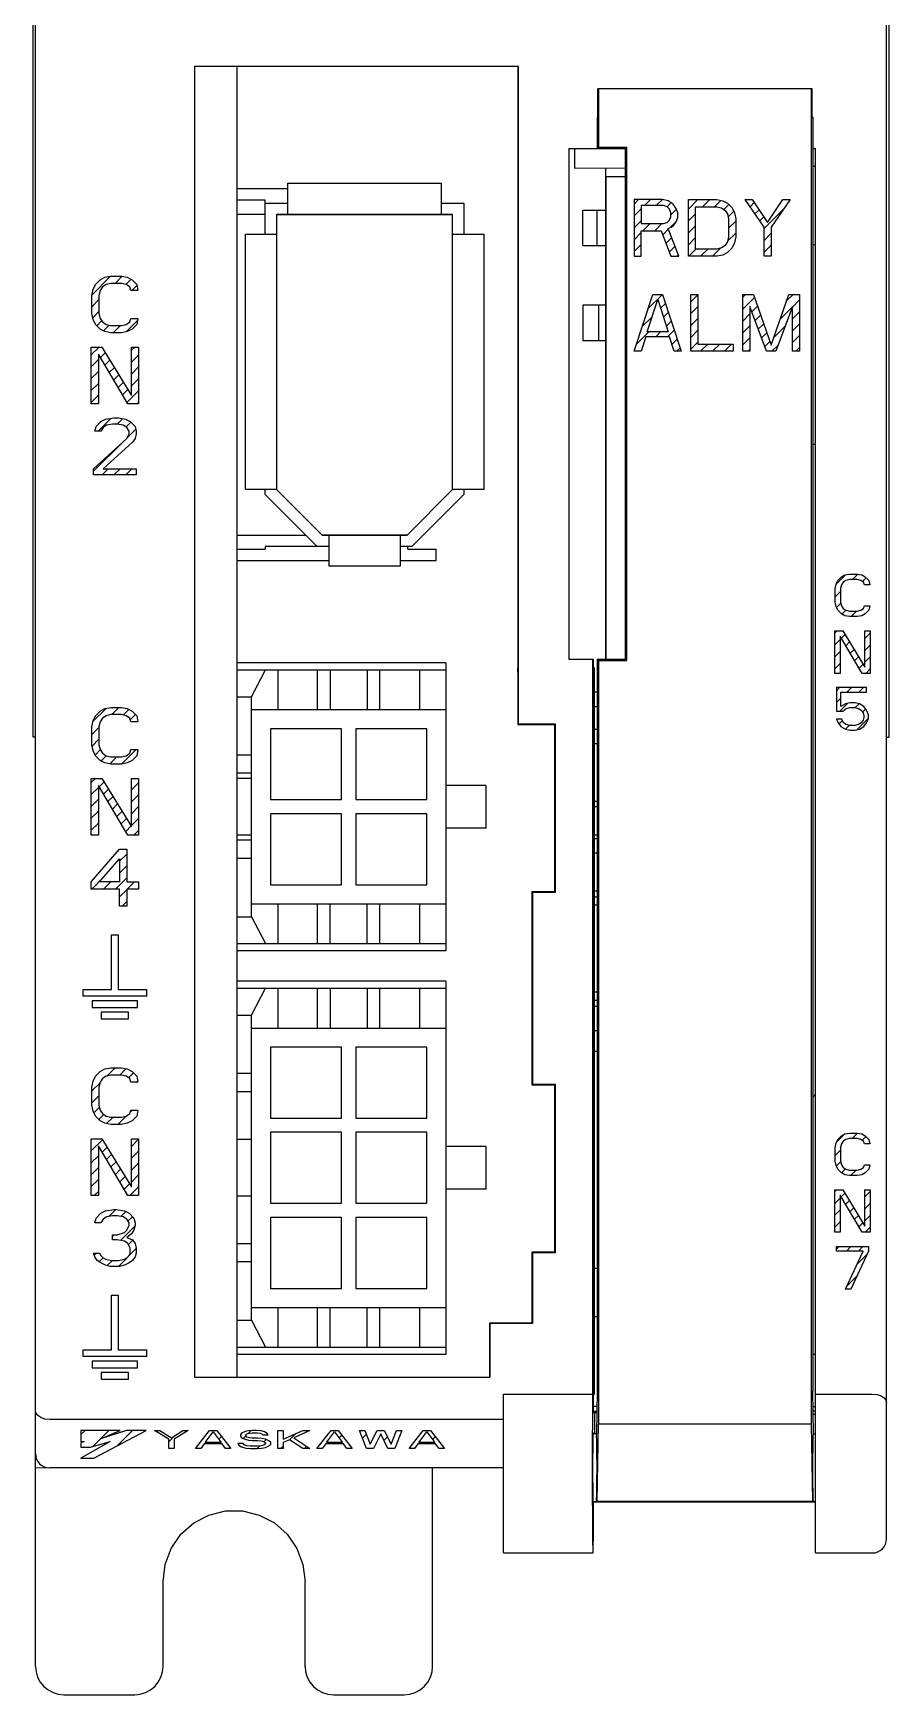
# Model space of a CAD drawing. Extents: x 347 to 377, y 209 to 325.
# Drawn here: x 347 to 377.2, y 208.6 to 267.1 of the extents above; entities that cross this region are included whole.
import ezdxf

# ---------------------------------------------------------------- set-up
doc = ezdxf.new("R2010")
doc.units = 0
doc.header["$LTSCALE"] = 32.5811
doc.header["$MEASUREMENT"] = 0
doc.layers.get('0').update_dxf_attribs({"linetype": 'CONTINUOUS'})
for name, color, linetype in [('ALL_AXIS', 7, 'CONTINUOUS'), ('ALL_CURVE', 7, 'CONTINUOUS'), ('ALL_FEATURES', 7, 'CONTINUOUS')]:
    doc.layers.add(name, color=color, linetype=linetype)

msp = doc.modelspace()

# ---------------------------------------------------------------- linework, layer by layer
at = {"color": 0, "linetype": 'Continuous'}
for p, q in [((366.923, 265.172), (366.923, 263.12)), ((374.427, 265.172), (366.923, 265.172)), ((366.874, 264.172), (366.874, 263.072)), ((366.923, 263.12), (366.874, 263.072)), ((366.874, 263.072), (367.874, 263.072)), ((366.923, 263.12), (367.923, 263.12)), ((367.923, 263.12), (367.874, 263.072)), ((367.874, 245.066), (367.874, 263.072)), ((367.923, 245.017), (367.923, 263.12)), ((366.874, 245.066), (366.874, 219.258)), ((366.923, 245.017), (366.874, 245.066)), ((366.874, 245.066), (367.874, 245.066)), ((366.923, 245.017), (366.923, 218.098)), ((366.923, 245.017), (367.923, 245.017)), ((367.923, 245.017), (367.874, 245.066)), ((366.874, 243.9), (366.774, 243.9)), ((366.874, 243.391), (366.774, 243.391)), ((366.874, 242.589), (366.774, 242.589)), ((366.874, 242.081), (366.774, 242.081)), ((366.874, 240.048), (366.774, 240.048)), ((366.874, 239.864), (366.774, 239.864)), ((366.874, 238.864), (366.774, 238.864)), ((366.874, 238.738), (366.774, 238.738)), ((366.874, 238.23), (366.774, 238.23)), ((366.874, 231.965), (366.774, 231.965)), ((366.874, 231.233), (366.774, 231.233)), ((366.874, 223.588), (366.774, 223.588)), ((366.874, 219.258), (366.848, 217.758)), ((374.427, 218.098), (366.923, 218.098))]:
    msp.add_line(p, q, dxfattribs=at)
at = {"layer": 'ALL_AXIS', "color": 0, "linetype": 'Continuous'}
for p, q in [((355.36, 242.615), (355.36, 240.114)), ((357.861, 242.615), (355.36, 242.615)), ((357.861, 240.114), (357.861, 242.615)), ((358.361, 242.615), (358.361, 240.114)), ((360.862, 242.615), (358.361, 242.615)), ((360.862, 240.114), (360.862, 242.615)), ((355.36, 240.114), (357.861, 240.114)), ((358.361, 240.114), (360.862, 240.114)), ((355.36, 231.387), (355.36, 228.886)), ((357.861, 231.387), (355.36, 231.387)), ((357.861, 228.886), (357.861, 231.387)), ((358.361, 231.387), (358.361, 228.886)), ((360.862, 231.387), (358.361, 231.387)), ((360.862, 228.886), (360.862, 231.387)), ((355.36, 228.886), (357.861, 228.886)), ((358.361, 228.886), (360.862, 228.886)), ((355.36, 228.386), (355.36, 225.885)), ((357.861, 228.386), (355.36, 228.386)), ((357.861, 225.885), (357.861, 228.386)), ((358.361, 228.386), (358.361, 225.885)), ((360.862, 228.386), (358.361, 228.386)), ((360.862, 225.885), (360.862, 228.386)), ((355.36, 225.885), (357.861, 225.885)), ((358.361, 225.885), (360.862, 225.885)), ((366.848, 217.758), (366.726, 217.758)), ((374.576, 217.758), (374.502, 217.758))]:
    msp.add_line(p, q, dxfattribs=at)
at = {"layer": 'ALL_CURVE', "color": 0, "linetype": 'Continuous'}
for p, q in [((367.174, 262.071), (367.174, 245.066)), ((368.174, 261.271), (368.174, 259.27)), ((368.174, 261.111), (368.335, 261.271)), ((369.174, 261.271), (368.174, 261.271)), ((368.541, 261.058), (368.753, 261.271)), ((368.96, 261.058), (369.172, 261.271)), ((369.383, 261.228), (369.174, 261.271)), ((370.091, 259.27), (370.091, 261.271)), ((370.091, 260.933), (370.429, 261.271)), ((370.091, 261.271), (371.092, 261.271)), ((370.592, 261.016), (370.848, 261.271)), ((371.092, 261.271), (371.3, 261.228)), ((372.759, 260.292), (372.092, 261.271)), ((372.092, 261.271), (372.342, 261.271)), ((372.097, 261.264), (372.104, 261.271)), ((372.342, 261.271), (372.884, 260.462)), ((372.884, 260.462), (373.426, 261.271)), ((373.676, 261.271), (373.009, 260.292)), ((373.426, 261.271), (373.676, 261.271)), ((355.57, 260.746), (355.57, 251.043)), ((355.57, 260.746), (361.772, 260.746)), ((361.772, 251.043), (361.772, 260.746)), ((368.174, 260.692), (368.424, 260.942)), ((368.424, 261.058), (368.424, 260.42)), ((369.216, 261.058), (368.424, 261.058)), ((369.341, 261.016), (369.216, 261.058)), ((369.337, 261.017), (369.477, 261.157)), ((369.425, 260.93), (369.341, 261.016)), ((369.55, 261.101), (369.383, 261.228)), ((369.466, 260.803), (369.425, 260.93)), ((369.425, 260.547), (369.466, 260.675)), ((369.466, 260.727), (369.672, 260.933)), ((369.466, 260.675), (369.466, 260.803)), ((369.675, 260.93), (369.55, 261.101)), ((369.716, 260.803), (369.675, 260.93)), ((369.716, 260.632), (369.716, 260.803)), ((370.091, 260.515), (370.341, 260.765)), ((370.341, 259.526), (370.341, 261.016)), ((370.341, 261.016), (371.092, 261.016)), ((371.011, 261.016), (371.237, 261.241)), ((371.092, 261.016), (371.258, 260.973)), ((371.258, 260.973), (371.383, 260.888)), ((371.3, 261.228), (371.467, 261.143)), ((371.335, 260.921), (371.512, 261.097)), ((371.383, 260.888), (371.467, 260.76)), ((371.467, 261.143), (371.634, 260.973)), ((371.467, 260.76), (371.509, 260.59)), ((371.492, 260.658), (371.69, 260.857)), ((371.634, 260.973), (371.717, 260.803)), ((371.717, 260.803), (371.759, 260.59)), ((372.267, 261.014), (372.415, 261.162)), ((372.437, 260.765), (372.583, 260.912)), ((372.759, 260.25), (373.453, 260.944)), ((368.174, 260.273), (368.424, 260.523)), ((368.174, 259.854), (368.424, 260.104)), ((368.424, 260.42), (369.216, 260.42)), ((368.424, 259.27), (368.424, 260.164)), ((368.424, 260.164), (369.133, 260.164)), ((368.485, 260.164), (368.74, 260.42)), ((368.903, 260.164), (369.159, 260.42)), ((369.133, 260.164), (369.466, 259.27)), ((369.184, 260.026), (369.39, 260.232)), ((369.216, 260.42), (369.341, 260.462)), ((369.341, 260.462), (369.425, 260.547)), ((369.383, 260.249), (369.55, 260.335)), ((369.758, 259.27), (369.383, 260.249)), ((369.433, 260.275), (369.68, 260.522)), ((369.55, 260.335), (369.675, 260.505)), ((369.675, 260.505), (369.716, 260.632)), ((370.091, 260.096), (370.341, 260.346)), ((371.471, 259.8), (371.759, 260.087)), ((371.509, 260.59), (371.509, 259.951)), ((371.509, 260.256), (371.759, 260.506)), ((371.759, 260.59), (371.759, 259.951)), ((372.606, 260.516), (372.751, 260.661)), ((372.759, 259.27), (372.759, 260.292)), ((372.759, 259.831), (373.009, 260.081)), ((373.009, 260.292), (373.009, 259.27)), ((368.174, 259.435), (368.424, 259.685)), ((369.298, 259.721), (369.506, 259.929)), ((369.412, 259.416), (369.622, 259.626)), ((370.091, 259.677), (370.341, 259.927)), ((370.104, 259.27), (370.359, 259.526)), ((371.092, 259.526), (370.341, 259.526)), ((370.523, 259.27), (370.778, 259.526)), ((370.942, 259.27), (371.233, 259.562)), ((371.258, 259.568), (371.092, 259.526)), ((371.383, 259.653), (371.258, 259.568)), ((371.467, 259.781), (371.383, 259.653)), ((371.509, 259.951), (371.467, 259.781)), ((371.634, 259.568), (371.467, 259.398)), ((371.717, 259.739), (371.634, 259.568)), ((371.759, 259.951), (371.717, 259.739)), ((372.759, 259.412), (373.009, 259.662)), ((368.174, 259.27), (368.424, 259.27)), ((369.466, 259.27), (369.758, 259.27)), ((369.685, 259.27), (369.738, 259.323)), ((371.092, 259.27), (370.091, 259.27)), ((371.3, 259.313), (371.092, 259.27)), ((371.467, 259.398), (371.3, 259.313)), ((373.009, 259.27), (372.759, 259.27)), ((349.061, 257.914), (349.715, 258.569)), ((349.181, 258.272), (349.347, 258.442)), ((349.347, 258.442), (349.514, 258.528)), ((349.514, 258.528), (349.723, 258.57)), ((349.723, 258.57), (350.098, 258.57)), ((349.88, 258.315), (350.129, 258.564)), ((350.098, 258.57), (350.306, 258.528)), ((350.258, 258.274), (350.442, 258.458)), ((350.306, 258.528), (350.473, 258.442)), ((350.473, 258.442), (350.64, 258.272)), ((349.056, 257.889), (349.097, 258.102)), ((349.056, 257.251), (349.056, 257.889)), ((349.056, 257.491), (349.306, 257.741)), ((349.097, 258.102), (349.181, 258.272)), ((349.347, 258.059), (349.306, 257.889)), ((349.306, 257.889), (349.306, 257.251)), ((349.431, 258.187), (349.347, 258.059)), ((349.556, 258.272), (349.431, 258.187)), ((349.723, 258.315), (349.556, 258.272)), ((350.098, 258.315), (349.723, 258.315)), ((350.264, 258.272), (350.098, 258.315)), ((350.389, 258.187), (350.264, 258.272)), ((350.431, 258.059), (350.389, 258.187)), ((350.681, 258.059), (350.431, 258.059)), ((350.462, 258.059), (350.645, 258.242)), ((350.64, 258.272), (350.681, 258.059)), ((368.174, 255.919), (368.841, 257.92)), ((368.633, 256.6), (369.008, 257.75)), ((368.675, 257.423), (369.172, 257.92)), ((368.841, 257.92), (369.174, 257.92)), ((369.008, 257.75), (369.383, 256.6)), ((369.174, 257.92), (369.841, 255.919)), ((370.175, 255.919), (370.175, 257.92)), ((370.175, 257.92), (370.425, 257.92)), ((370.175, 257.666), (370.425, 257.916)), ((370.425, 257.92), (370.425, 256.175)), ((372.009, 255.919), (372.009, 257.92)), ((372.009, 257.824), (372.104, 257.92)), ((372.009, 257.92), (372.384, 257.92)), ((372.009, 257.405), (372.42, 257.817)), ((372.384, 257.92), (373.009, 256.132)), ((373.009, 256.132), (373.634, 257.92)), ((373.556, 257.696), (373.78, 257.92)), ((373.634, 257.92), (374.009, 257.92)), ((374.009, 257.92), (374.009, 255.919)), ((349.097, 257.038), (349.056, 257.251)), ((349.085, 257.101), (349.306, 257.322)), ((349.306, 257.251), (349.347, 257.08)), ((369.109, 257.438), (369.279, 257.607)), ((369.212, 257.122), (369.383, 257.293)), ((370.175, 257.247), (370.425, 257.497)), ((372.009, 256.986), (372.259, 257.236)), ((372.259, 257.494), (372.259, 255.919)), ((372.842, 255.919), (372.259, 257.494)), ((372.328, 257.306), (372.528, 257.506)), ((372.442, 257.001), (372.637, 257.196)), ((373.759, 257.494), (373.176, 255.919)), ((373.33, 257.052), (373.751, 257.472)), ((373.759, 257.48), (374.009, 257.73)), ((373.759, 255.919), (373.759, 257.494)), ((373.759, 257.061), (374.009, 257.311)), ((349.181, 256.868), (349.097, 257.038)), ((349.347, 256.697), (349.181, 256.868)), ((349.225, 256.822), (349.401, 256.998)), ((349.347, 257.08), (349.431, 256.953)), ((349.514, 256.612), (349.347, 256.697)), ((349.431, 256.953), (349.556, 256.868)), ((349.461, 256.639), (349.662, 256.84)), ((349.723, 256.57), (349.514, 256.612)), ((349.556, 256.868), (349.723, 256.825)), ((349.723, 256.825), (350.098, 256.825)), ((350.098, 256.57), (349.723, 256.57)), ((349.81, 256.57), (350.066, 256.825)), ((350.098, 256.825), (350.264, 256.868)), ((350.306, 256.612), (350.098, 256.57)), ((350.263, 256.603), (350.667, 257.007)), ((350.264, 256.868), (350.389, 256.953)), ((350.473, 256.697), (350.306, 256.612)), ((350.389, 256.953), (350.431, 257.08)), ((350.431, 257.08), (350.681, 257.08)), ((350.64, 256.868), (350.473, 256.697)), ((350.681, 257.08), (350.64, 256.868)), ((368.256, 256.166), (368.691, 256.6)), ((368.466, 256.795), (368.808, 257.136)), ((369.383, 256.6), (368.633, 256.6)), ((368.939, 256.43), (369.109, 256.6)), ((369.316, 256.807), (369.488, 256.979)), ((369.358, 256.43), (369.593, 256.665)), ((370.175, 256.828), (370.425, 257.078)), ((370.175, 256.409), (370.425, 256.659)), ((372.009, 256.567), (372.259, 256.818)), ((372.555, 256.695), (372.746, 256.885)), ((372.668, 256.389), (372.854, 256.575)), ((373.105, 256.407), (373.504, 256.807)), ((373.759, 256.643), (374.009, 256.893)), ((349.035, 254.069), (349.035, 256.069)), ((349.035, 255.794), (349.31, 256.069)), ((349.035, 256.069), (349.41, 256.069)), ((349.41, 256.069), (350.452, 254.367)), ((350.452, 254.367), (350.452, 256.069)), ((350.452, 255.955), (350.567, 256.069)), ((350.452, 256.069), (350.702, 256.069)), ((350.702, 256.069), (350.702, 254.069)), ((368.591, 256.43), (368.424, 255.919)), ((369.425, 256.43), (368.591, 256.43)), ((369.591, 255.919), (369.425, 256.43)), ((369.511, 256.164), (369.698, 256.351)), ((369.685, 255.919), (369.802, 256.037)), ((370.175, 255.99), (370.425, 256.24)), ((370.425, 256.175), (371.675, 256.175)), ((370.523, 255.919), (370.778, 256.175)), ((370.942, 255.919), (371.197, 256.175)), ((371.361, 255.919), (371.616, 256.175)), ((371.675, 256.175), (371.675, 255.919)), ((372.009, 256.149), (372.259, 256.399)), ((372.198, 255.919), (372.259, 255.98)), ((372.781, 256.084), (372.963, 256.265)), ((373.036, 255.919), (373.258, 256.141)), ((373.759, 256.224), (374.009, 256.474)), ((373.874, 255.919), (374.009, 256.055)), ((349.035, 255.375), (349.285, 255.625)), ((349.285, 255.814), (349.285, 254.069)), ((350.327, 254.069), (349.285, 255.814)), ((349.355, 255.696), (349.531, 255.872)), ((349.512, 255.434), (349.69, 255.612)), ((350.452, 255.536), (350.702, 255.786)), ((368.424, 255.919), (368.174, 255.919)), ((369.841, 255.919), (369.591, 255.919)), ((371.675, 255.919), (370.175, 255.919)), ((372.259, 255.919), (372.009, 255.919)), ((373.176, 255.919), (372.842, 255.919)), ((374.009, 255.919), (373.759, 255.919)), ((349.035, 254.957), (349.285, 255.207)), ((349.669, 255.171), (349.849, 255.352)), ((349.825, 254.909), (350.008, 255.092)), ((349.982, 254.647), (350.167, 254.832)), ((350.452, 255.117), (350.702, 255.367)), ((350.452, 254.698), (350.702, 254.948)), ((349.035, 254.538), (349.285, 254.788)), ((349.035, 254.119), (349.285, 254.369)), ((350.138, 254.385), (350.326, 254.572)), ((350.295, 254.122), (350.702, 254.529)), ((349.285, 254.069), (349.035, 254.069)), ((350.702, 254.069), (350.327, 254.069)), ((350.66, 254.069), (350.702, 254.11)), ((349.16, 253.1), (349.202, 253.271)), ((349.368, 253.1), (349.16, 253.1)), ((349.202, 253.271), (349.368, 253.441)), ((349.273, 253.1), (349.727, 253.554)), ((349.368, 253.441), (349.535, 253.526)), ((349.452, 253.228), (349.368, 253.1)), ((349.577, 253.313), (349.452, 253.228)), ((349.535, 253.526), (349.827, 253.569)), ((349.785, 253.356), (349.577, 253.313)), ((349.952, 253.356), (349.785, 253.356)), ((349.827, 253.569), (349.993, 253.569)), ((349.947, 253.356), (350.136, 253.544)), ((350.16, 253.313), (349.952, 253.356)), ((349.993, 253.569), (350.244, 253.526)), ((350.285, 253.228), (350.16, 253.313)), ((350.244, 253.526), (350.41, 253.441)), ((350.257, 253.247), (350.431, 253.42)), ((350.369, 253.1), (350.285, 253.228)), ((350.296, 252.866), (350.601, 253.172)), ((350.369, 253.015), (350.369, 253.1)), ((350.41, 253.441), (350.577, 253.271)), ((350.577, 253.271), (350.619, 253.1)), ((350.619, 253.1), (350.619, 253.015)), ((349.118, 251.781), (350.285, 252.845)), ((349.118, 251.689), (350.162, 252.732)), ((350.494, 252.717), (349.452, 251.781)), ((350.285, 252.845), (350.369, 253.015)), ((350.577, 252.845), (350.494, 252.717)), ((350.619, 253.015), (350.577, 252.845)), ((349.118, 251.568), (349.118, 251.781)), ((350.619, 251.568), (349.118, 251.568)), ((349.416, 251.568), (349.629, 251.781)), ((349.452, 251.781), (350.619, 251.781)), ((349.835, 251.568), (350.048, 251.781)), ((350.254, 251.568), (350.467, 251.781)), ((350.619, 251.781), (350.619, 251.568)), ((357.171, 249.442), (355.57, 251.043)), ((361.772, 251.043), (360.172, 249.442)), ((360.172, 249.442), (357.171, 249.442)), ((375.297, 247.708), (375.627, 248.038)), ((375.298, 247.716), (375.361, 247.843)), ((375.361, 247.843), (375.486, 247.971)), ((375.486, 247.971), (375.611, 248.035)), ((375.548, 247.78), (375.486, 247.684)), ((375.642, 247.843), (375.548, 247.78)), ((375.611, 248.035), (375.767, 248.067)), ((375.767, 247.875), (375.642, 247.843)), ((375.767, 248.067), (376.048, 248.067)), ((376.048, 247.875), (375.767, 247.875)), ((375.883, 247.875), (376.07, 248.062)), ((376.048, 248.067), (376.205, 248.035)), ((376.173, 247.843), (376.048, 247.875)), ((376.267, 247.78), (376.173, 247.843)), ((376.205, 248.035), (376.33, 247.971)), ((376.231, 247.804), (376.363, 247.937)), ((376.299, 247.684), (376.267, 247.78)), ((376.33, 247.971), (376.455, 247.843)), ((376.455, 247.843), (376.486, 247.684)), ((375.267, 247.556), (375.298, 247.716)), ((375.267, 247.077), (375.267, 247.556)), ((375.267, 247.259), (375.455, 247.447)), ((375.486, 247.684), (375.455, 247.556)), ((375.455, 247.556), (375.455, 247.077)), ((376.486, 247.684), (376.299, 247.684)), ((375.298, 246.918), (375.267, 247.077)), ((375.361, 246.79), (375.298, 246.918)), ((375.313, 246.887), (375.464, 247.038)), ((375.486, 246.662), (375.361, 246.79)), ((375.455, 247.077), (375.486, 246.95)), ((375.486, 246.95), (375.548, 246.854)), ((375.611, 246.598), (375.486, 246.662)), ((375.5, 246.655), (375.638, 246.793)), ((375.548, 246.854), (375.642, 246.79)), ((375.642, 246.79), (375.767, 246.758)), ((375.767, 246.758), (376.048, 246.758)), ((375.831, 246.566), (376.022, 246.758)), ((376.048, 246.758), (376.173, 246.79)), ((376.173, 246.79), (376.267, 246.854)), ((376.33, 246.662), (376.205, 246.598)), ((376.267, 246.854), (376.299, 246.95)), ((376.299, 246.95), (376.486, 246.95)), ((376.455, 246.79), (376.33, 246.662)), ((376.486, 246.95), (376.455, 246.79)), ((375.251, 244.566), (375.251, 246.066)), ((375.251, 245.987), (375.33, 246.066)), ((375.251, 246.066), (375.533, 246.066)), ((375.533, 246.066), (376.314, 244.789)), ((375.767, 246.566), (375.611, 246.598)), ((376.048, 246.566), (375.767, 246.566)), ((376.205, 246.598), (376.048, 246.566)), ((376.314, 244.789), (376.314, 246.066)), ((376.314, 246.066), (376.502, 246.066)), ((376.502, 246.066), (376.502, 244.566)), ((375.251, 245.568), (375.439, 245.756)), ((375.439, 245.875), (375.439, 244.566)), ((376.22, 244.566), (375.439, 245.875)), ((375.483, 245.8), (375.615, 245.932)), ((375.64, 245.538), (375.774, 245.672)), ((376.314, 245.793), (376.502, 245.981)), ((376.314, 245.374), (376.502, 245.562)), ((375.251, 245.149), (375.439, 245.337)), ((375.251, 244.731), (375.439, 244.918)), ((375.797, 245.276), (375.933, 245.412)), ((375.953, 245.013), (376.092, 245.152)), ((376.11, 244.751), (376.251, 244.892)), ((376.314, 244.956), (376.502, 245.143)), ((375.439, 244.566), (375.251, 244.566)), ((376.502, 244.566), (376.22, 244.566)), ((376.343, 244.566), (376.502, 244.724)), ((375.314, 244.066), (375.314, 243.236)), ((375.314, 243.955), (375.424, 244.066)), ((376.377, 244.066), (375.314, 244.066)), ((375.314, 243.536), (375.47, 243.693)), ((375.47, 243.395), (375.47, 243.906)), ((375.47, 243.906), (376.377, 243.906)), ((375.683, 243.906), (375.843, 244.066)), ((376.102, 243.906), (376.262, 244.066)), ((376.377, 243.906), (376.377, 244.066)), ((349.091, 242.865), (349.558, 243.332)), ((349.181, 243.067), (349.347, 243.238)), ((349.347, 243.238), (349.514, 243.323)), ((349.514, 243.323), (349.723, 243.365)), ((349.723, 243.11), (349.556, 243.067)), ((349.723, 243.365), (350.098, 243.365)), ((350.098, 243.11), (349.723, 243.11)), ((349.755, 243.11), (350.01, 243.365)), ((350.098, 243.365), (350.306, 243.323)), ((350.264, 243.067), (350.098, 243.11)), ((350.158, 243.095), (350.359, 243.296)), ((350.306, 243.323), (350.473, 243.238)), ((350.408, 242.926), (350.595, 243.113)), ((350.473, 243.238), (350.64, 243.067)), ((375.314, 243.236), (375.533, 243.236)), ((375.432, 243.236), (375.703, 243.507)), ((375.626, 243.491), (375.47, 243.395)), ((375.533, 243.236), (375.658, 243.331)), ((375.783, 243.523), (375.626, 243.491)), ((375.658, 243.331), (375.783, 243.363)), ((375.97, 243.523), (375.783, 243.523)), ((375.783, 243.363), (375.97, 243.363)), ((376.127, 243.491), (375.97, 243.523)), ((375.97, 243.363), (376.095, 243.331)), ((375.977, 243.362), (376.11, 243.494)), ((376.095, 243.331), (376.189, 243.268)), ((376.283, 243.395), (376.127, 243.491)), ((376.189, 243.268), (376.252, 243.172)), ((376.234, 243.199), (376.345, 243.311)), ((376.252, 243.172), (376.283, 243.076)), ((376.377, 243.268), (376.283, 243.395)), ((376.439, 243.108), (376.377, 243.268)), ((376.439, 242.98), (376.439, 243.108)), ((349.056, 242.684), (349.097, 242.897)), ((349.056, 242.046), (349.056, 242.684)), ((349.056, 242.411), (349.306, 242.661)), ((349.097, 242.897), (349.181, 243.067)), ((349.347, 242.855), (349.306, 242.684)), ((349.306, 242.684), (349.306, 242.046)), ((349.431, 242.982), (349.347, 242.855)), ((349.556, 243.067), (349.431, 242.982)), ((350.389, 242.982), (350.264, 243.067)), ((350.431, 242.855), (350.389, 242.982)), ((350.681, 242.855), (350.431, 242.855)), ((350.64, 243.067), (350.681, 242.855)), ((375.314, 242.948), (375.376, 242.821)), ((375.501, 242.948), (375.314, 242.948)), ((375.376, 242.821), (375.47, 242.693)), ((375.402, 242.786), (375.522, 242.907)), ((375.47, 242.693), (375.626, 242.597)), ((375.564, 242.821), (375.501, 242.948)), ((375.658, 242.757), (375.564, 242.821)), ((375.626, 242.597), (375.783, 242.565)), ((375.63, 242.596), (375.764, 242.73)), ((375.783, 242.725), (375.658, 242.757)), ((375.97, 242.725), (375.783, 242.725)), ((375.783, 242.565), (375.97, 242.565)), ((376.095, 242.757), (375.97, 242.725)), ((375.97, 242.565), (376.127, 242.597)), ((376.03, 242.577), (376.439, 242.986)), ((376.189, 242.821), (376.095, 242.757)), ((376.127, 242.597), (376.283, 242.693)), ((376.252, 242.916), (376.189, 242.821)), ((376.283, 243.012), (376.252, 242.916)), ((376.283, 243.076), (376.283, 243.012)), ((376.283, 242.693), (376.377, 242.821)), ((376.377, 242.821), (376.439, 242.98)), ((349.097, 241.833), (349.056, 242.046)), ((349.065, 242.001), (349.306, 242.242)), ((349.306, 242.046), (349.347, 241.876)), ((349.181, 241.663), (349.097, 241.833)), ((349.169, 241.687), (349.352, 241.869)), ((349.347, 241.493), (349.181, 241.663)), ((349.347, 241.876), (349.431, 241.748)), ((349.514, 241.407), (349.347, 241.493)), ((349.378, 241.477), (349.562, 241.661)), ((349.431, 241.748), (349.556, 241.663)), ((349.723, 241.365), (349.514, 241.407)), ((349.556, 241.663), (349.723, 241.62)), ((349.691, 241.371), (349.94, 241.62)), ((349.723, 241.62), (350.098, 241.62)), ((350.098, 241.365), (349.723, 241.365)), ((350.098, 241.62), (350.264, 241.663)), ((350.306, 241.407), (350.098, 241.365)), ((350.106, 241.366), (350.615, 241.876)), ((350.264, 241.663), (350.389, 241.748)), ((350.473, 241.493), (350.306, 241.407)), ((350.389, 241.748), (350.431, 241.876)), ((350.431, 241.876), (350.681, 241.876)), ((350.64, 241.663), (350.473, 241.493)), ((350.681, 241.876), (350.64, 241.663)), ((349.035, 238.864), (349.035, 240.865)), ((349.035, 240.715), (349.185, 240.865)), ((349.035, 240.865), (349.41, 240.865)), ((349.41, 240.865), (350.452, 239.162)), ((350.452, 239.162), (350.452, 240.865)), ((350.452, 240.865), (350.702, 240.865)), ((350.702, 240.865), (350.702, 238.864)), ((349.035, 240.296), (349.285, 240.546)), ((349.285, 240.609), (349.285, 238.864)), ((350.327, 238.864), (349.285, 240.609)), ((349.309, 240.57), (349.484, 240.744)), ((349.465, 240.307), (349.643, 240.485)), ((349.622, 240.045), (349.802, 240.225)), ((350.452, 240.456), (350.702, 240.706)), ((350.452, 240.037), (350.702, 240.287)), ((349.035, 239.877), (349.285, 240.127)), ((349.035, 239.458), (349.285, 239.708)), ((349.778, 239.783), (349.961, 239.965)), ((349.935, 239.52), (350.12, 239.705)), ((350.452, 239.618), (350.702, 239.869)), ((349.035, 239.039), (349.285, 239.289)), ((350.092, 239.258), (350.279, 239.445)), ((350.248, 238.996), (350.438, 239.185)), ((350.452, 239.2), (350.702, 239.45)), ((350.535, 238.864), (350.702, 239.031)), ((349.285, 238.864), (349.035, 238.864)), ((349.279, 238.864), (349.285, 238.87)), ((350.702, 238.864), (350.327, 238.864)), ((349.035, 237.215), (350.035, 238.364)), ((349.327, 237.215), (350.035, 238.023)), ((350.035, 238.364), (350.285, 238.364)), ((350.035, 237.945), (350.285, 238.195)), ((350.035, 238.023), (350.035, 237.215)), ((350.285, 238.364), (350.285, 237.215)), ((349.049, 236.959), (349.481, 237.391)), ((349.887, 236.959), (350.285, 237.357)), ((350.035, 237.526), (350.285, 237.776)), ((349.035, 236.959), (349.035, 237.215)), ((350.035, 236.959), (349.035, 236.959)), ((350.035, 237.215), (349.327, 237.215)), ((349.468, 236.959), (349.724, 237.215)), ((350.035, 236.363), (350.035, 236.959)), ((350.035, 236.688), (350.285, 236.938)), ((350.285, 237.215), (350.702, 237.215)), ((350.285, 236.959), (350.285, 236.363)), ((350.702, 236.959), (350.285, 236.959)), ((350.306, 236.959), (350.561, 237.215)), ((350.702, 237.215), (350.702, 236.959)), ((350.285, 236.363), (350.035, 236.363)), ((350.129, 236.363), (350.285, 236.52)), ((349.748, 233.422), (349.748, 235.343)), ((349.748, 235.343), (349.988, 235.343)), ((349.988, 235.343), (349.988, 233.422)), ((348.748, 233.182), (348.748, 233.422)), ((348.748, 233.422), (349.748, 233.422)), ((350.989, 233.182), (348.748, 233.182)), ((349.988, 233.422), (350.989, 233.422)), ((350.989, 233.182), (350.989, 233.422)), ((349.068, 233.022), (349.068, 232.782)), ((350.669, 233.022), (349.068, 233.022)), ((349.068, 232.782), (350.669, 232.782)), ((349.388, 232.622), (349.388, 232.382)), ((350.349, 232.622), (349.388, 232.622)), ((350.349, 232.382), (350.349, 232.622)), ((350.669, 232.782), (350.669, 233.022)), ((349.388, 232.382), (350.349, 232.382)), ((349.097, 230.193), (349.181, 230.364)), ((349.181, 230.364), (349.347, 230.534)), ((349.347, 230.534), (349.514, 230.619)), ((349.431, 230.278), (349.347, 230.151)), ((349.556, 230.364), (349.431, 230.278)), ((349.514, 230.619), (349.723, 230.662)), ((349.723, 230.406), (349.556, 230.364)), ((349.581, 230.37), (349.873, 230.662)), ((349.723, 230.662), (350.098, 230.662)), ((350.098, 230.406), (349.723, 230.406)), ((350.036, 230.406), (350.259, 230.629)), ((350.098, 230.662), (350.306, 230.619)), ((350.264, 230.364), (350.098, 230.406)), ((350.389, 230.278), (350.264, 230.364)), ((350.306, 230.619), (350.473, 230.534)), ((350.352, 230.304), (350.527, 230.478)), ((350.431, 230.151), (350.389, 230.278)), ((350.473, 230.534), (350.64, 230.364)), ((350.618, 230.151), (350.671, 230.203)), ((350.64, 230.364), (350.681, 230.151)), ((349.056, 229.98), (349.097, 230.193)), ((349.056, 229.845), (349.343, 230.132)), ((349.056, 229.342), (349.056, 229.98)), ((349.056, 229.426), (349.306, 229.676)), ((349.347, 230.151), (349.306, 229.98)), ((349.306, 229.98), (349.306, 229.342)), ((350.681, 230.151), (350.431, 230.151)), ((349.097, 229.129), (349.056, 229.342)), ((349.181, 228.959), (349.097, 229.129)), ((349.124, 229.075), (349.322, 229.274)), ((349.306, 229.342), (349.347, 229.172)), ((349.347, 229.172), (349.431, 229.044)), ((349.431, 229.044), (349.556, 228.959)), ((350.264, 228.959), (350.389, 229.044)), ((350.389, 229.044), (350.431, 229.172)), ((350.409, 229.103), (350.477, 229.172)), ((350.431, 229.172), (350.681, 229.172)), ((350.681, 229.172), (350.64, 228.959)), ((349.347, 228.789), (349.181, 228.959)), ((349.302, 228.835), (349.479, 229.011)), ((349.514, 228.703), (349.347, 228.789)), ((349.723, 228.661), (349.514, 228.703)), ((349.556, 228.959), (349.723, 228.916)), ((349.577, 228.691), (349.803, 228.916)), ((349.723, 228.916), (350.098, 228.916)), ((350.098, 228.661), (349.723, 228.661)), ((349.966, 228.661), (350.264, 228.959)), ((350.098, 228.916), (350.264, 228.959)), ((350.306, 228.703), (350.098, 228.661)), ((350.473, 228.789), (350.306, 228.703)), ((350.64, 228.959), (350.473, 228.789)), ((349.035, 226.16), (349.035, 228.161)), ((349.035, 228.161), (349.41, 228.161)), ((349.035, 228.148), (349.047, 228.161)), ((349.035, 227.729), (349.431, 228.126)), ((350.327, 226.16), (349.285, 227.905)), ((349.285, 227.905), (349.285, 226.16)), ((349.41, 228.161), (350.452, 226.458)), ((349.414, 227.689), (349.59, 227.866)), ((350.452, 226.458), (350.452, 228.161)), ((350.452, 228.161), (350.702, 228.161)), ((350.452, 227.89), (350.702, 228.14)), ((350.702, 228.161), (350.702, 226.16)), ((375.267, 227.85), (375.298, 228.01)), ((375.298, 228.01), (375.361, 228.137)), ((375.31, 228.034), (375.599, 228.323)), ((375.361, 228.137), (375.486, 228.265)), ((375.486, 227.978), (375.455, 227.85)), ((375.486, 228.265), (375.611, 228.329)), ((375.548, 228.073), (375.486, 227.978)), ((375.642, 228.137), (375.548, 228.073)), ((375.611, 228.329), (375.767, 228.361)), ((375.767, 228.169), (375.642, 228.137)), ((375.767, 228.361), (376.048, 228.361)), ((376.048, 228.169), (375.767, 228.169)), ((375.864, 228.169), (376.054, 228.36)), ((376.048, 228.361), (376.205, 228.329)), ((376.173, 228.137), (376.048, 228.169)), ((376.267, 228.073), (376.173, 228.137)), ((376.205, 228.329), (376.33, 228.265)), ((376.22, 228.106), (376.354, 228.24)), ((376.299, 227.978), (376.267, 228.073)), ((376.486, 227.978), (376.299, 227.978)), ((376.33, 228.265), (376.455, 228.137)), ((376.455, 228.137), (376.486, 227.978)), ((349.035, 227.311), (349.285, 227.561)), ((349.57, 227.427), (349.749, 227.606)), ((349.727, 227.165), (349.908, 227.346)), ((350.452, 227.471), (350.702, 227.721)), ((350.452, 227.052), (350.702, 227.302)), ((375.267, 227.371), (375.267, 227.85)), ((375.267, 227.572), (375.455, 227.76)), ((375.298, 227.211), (375.267, 227.371)), ((375.307, 227.193), (375.46, 227.347)), ((375.455, 227.85), (375.455, 227.371)), ((375.455, 227.371), (375.486, 227.243)), ((349.035, 226.892), (349.285, 227.142)), ((349.035, 226.473), (349.285, 226.723)), ((349.884, 226.903), (350.067, 227.086)), ((350.04, 226.64), (350.226, 226.827)), ((350.452, 226.633), (350.702, 226.883)), ((375.361, 227.084), (375.298, 227.211)), ((375.486, 226.956), (375.361, 227.084)), ((375.486, 227.243), (375.548, 227.148)), ((375.611, 226.892), (375.486, 226.956)), ((375.488, 226.955), (375.627, 227.094)), ((375.548, 227.148), (375.642, 227.084)), ((375.767, 226.86), (375.611, 226.892)), ((375.642, 227.084), (375.767, 227.052)), ((375.767, 227.052), (376.048, 227.052)), ((376.048, 226.86), (375.767, 226.86)), ((375.812, 226.86), (376.003, 227.052)), ((376.048, 227.052), (376.173, 227.084)), ((376.205, 226.892), (376.048, 226.86)), ((376.173, 227.084), (376.267, 227.148)), ((376.33, 226.956), (376.205, 226.892)), ((376.267, 227.148), (376.299, 227.243)), ((376.299, 227.243), (376.486, 227.243)), ((376.323, 226.953), (376.455, 227.085)), ((376.455, 227.084), (376.33, 226.956)), ((376.486, 227.243), (376.455, 227.084)), ((349.285, 226.16), (349.035, 226.16)), ((349.141, 226.16), (349.285, 226.304)), ((350.197, 226.378), (350.385, 226.567)), ((350.702, 226.16), (350.327, 226.16)), ((350.398, 226.16), (350.702, 226.464)), ((375.251, 224.86), (375.251, 226.36)), ((375.251, 226.36), (375.533, 226.36)), ((375.251, 226.3), (375.312, 226.36)), ((376.22, 224.86), (375.439, 226.169)), ((375.439, 226.169), (375.439, 224.86)), ((375.476, 226.106), (375.608, 226.237)), ((375.533, 226.36), (376.314, 225.083)), ((376.314, 225.083), (376.314, 226.36)), ((376.314, 226.36), (376.502, 226.36)), ((376.314, 226.106), (376.502, 226.294)), ((376.502, 226.36), (376.502, 224.86)), ((349.202, 225.362), (349.368, 225.532)), ((349.368, 225.532), (349.535, 225.617)), ((349.535, 225.617), (349.827, 225.66)), ((349.659, 225.421), (349.898, 225.66)), ((349.827, 225.66), (349.91, 225.66)), ((349.91, 225.66), (350.202, 225.617)), ((350.078, 225.421), (350.25, 225.593)), ((350.202, 225.617), (350.369, 225.532)), ((350.369, 225.532), (350.535, 225.362)), ((375.251, 225.881), (375.439, 226.069)), ((375.251, 225.462), (375.439, 225.65)), ((375.633, 225.844), (375.767, 225.978)), ((375.789, 225.581), (375.926, 225.718)), ((376.314, 225.687), (376.502, 225.875)), ((349.16, 225.192), (349.202, 225.362)), ((349.368, 225.192), (349.16, 225.192)), ((349.452, 225.319), (349.368, 225.192)), ((349.577, 225.405), (349.452, 225.319)), ((349.785, 225.447), (349.577, 225.405)), ((349.952, 225.447), (349.785, 225.447)), ((350.16, 225.405), (349.952, 225.447)), ((350.07, 224.576), (350.569, 225.075)), ((350.285, 225.319), (350.16, 225.405)), ((350.202, 224.851), (350.285, 224.936)), ((350.369, 225.192), (350.285, 225.319)), ((350.285, 224.936), (350.369, 225.107)), ((350.329, 225.253), (350.487, 225.411)), ((350.369, 225.107), (350.369, 225.192)), ((350.535, 224.936), (350.452, 224.809)), ((350.535, 225.362), (350.577, 225.192)), ((350.577, 225.107), (350.535, 224.936)), ((350.577, 225.192), (350.577, 225.107)), ((375.251, 225.043), (375.439, 225.231)), ((375.946, 225.319), (376.085, 225.458)), ((376.103, 225.057), (376.244, 225.198)), ((376.314, 225.268), (376.502, 225.456)), ((376.324, 224.86), (376.502, 225.037)), ((349.785, 224.596), (349.785, 224.766)), ((349.785, 224.766), (349.952, 224.766)), ((349.785, 224.71), (349.841, 224.766)), ((349.952, 224.596), (349.785, 224.596)), ((349.952, 224.766), (350.202, 224.851)), ((350.202, 224.553), (349.952, 224.596)), ((350.327, 224.468), (350.202, 224.553)), ((350.452, 224.809), (350.285, 224.681)), ((350.285, 224.681), (350.494, 224.596)), ((350.41, 224.298), (350.327, 224.468)), ((350.345, 224.432), (350.5, 224.587)), ((350.494, 224.596), (350.577, 224.468)), ((350.577, 224.468), (350.619, 224.298)), ((375.439, 224.86), (375.251, 224.86)), ((375.314, 224.2), (375.314, 224.36)), ((375.314, 224.36), (376.439, 224.36)), ((375.314, 224.268), (375.405, 224.36)), ((375.665, 224.2), (375.824, 224.36)), ((376.084, 224.2), (376.243, 224.36)), ((376.502, 224.86), (376.22, 224.86)), ((376.439, 224.36), (376.439, 224.2)), ((349.16, 224), (349.118, 224.128)), ((349.118, 224.128), (349.327, 224.128)), ((349.139, 224.064), (349.203, 224.128)), ((349.243, 223.872), (349.16, 224)), ((349.368, 223.787), (349.243, 223.872)), ((349.317, 223.822), (349.452, 223.957)), ((349.327, 224.128), (349.368, 224.042)), ((349.368, 224.042), (349.452, 223.957)), ((349.535, 223.702), (349.368, 223.787)), ((349.452, 223.957), (349.535, 223.915)), ((349.535, 223.915), (349.743, 223.872)), ((349.599, 223.686), (349.785, 223.872)), ((349.743, 223.872), (349.993, 223.872)), ((349.991, 223.659), (350.619, 224.287)), ((349.993, 223.872), (350.202, 223.915)), ((350.202, 223.915), (350.285, 223.957)), ((350.369, 223.787), (350.202, 223.702)), ((350.285, 223.957), (350.369, 224.042)), ((350.369, 224.042), (350.41, 224.128)), ((350.494, 223.872), (350.369, 223.787)), ((350.41, 224.128), (350.41, 224.298)), ((350.577, 224), (350.494, 223.872)), ((350.619, 224.128), (350.577, 224)), ((350.619, 224.298), (350.619, 224.128)), ((376.252, 224.2), (375.314, 224.2)), ((375.626, 222.859), (376.252, 224.2)), ((376.439, 224.2), (375.814, 222.859)), ((376.033, 223.73), (376.384, 224.082)), ((349.702, 223.659), (349.535, 223.702)), ((350.035, 223.659), (349.702, 223.659)), ((350.202, 223.702), (350.035, 223.659)), ((375.667, 222.945), (376.018, 223.297)), ((349.748, 220.718), (349.748, 222.639)), ((349.748, 222.639), (349.988, 222.639)), ((349.988, 222.639), (349.988, 220.718)), ((375.814, 222.859), (375.626, 222.859)), ((348.748, 220.478), (348.748, 220.718)), ((348.748, 220.718), (349.748, 220.718)), ((350.989, 220.478), (348.748, 220.478)), ((349.068, 220.318), (349.068, 220.078)), ((350.669, 220.318), (349.068, 220.318)), ((349.988, 220.718), (350.989, 220.718)), ((350.669, 220.078), (350.669, 220.318)), ((350.989, 220.478), (350.989, 220.718)), ((349.068, 220.078), (350.669, 220.078)), ((349.388, 219.918), (349.388, 219.678)), ((350.349, 219.918), (349.388, 219.918)), ((349.388, 219.678), (350.349, 219.678)), ((350.349, 219.678), (350.349, 219.918)), ((348.668, 217.875), (348.668, 217.484)), ((350.049, 217.875), (348.668, 217.875)), ((348.668, 217.728), (348.815, 217.875)), ((348.668, 217.484), (348.783, 217.484)), ((349.703, 217.484), (348.668, 216.897)), ((348.783, 217.484), (348.668, 217.435)), ((348.668, 217.435), (348.668, 217.288)), ((349.013, 217.288), (349.703, 217.484)), ((349.087, 217.309), (349.36, 217.582)), ((349.128, 216.897), (350.969, 217.875)), ((349.358, 217.582), (350.049, 217.875)), ((350.279, 217.875), (349.358, 217.582)), ((349.36, 217.582), (349.652, 217.875)), ((349.948, 217.333), (350.49, 217.875)), ((350.969, 217.875), (350.279, 217.875)), ((351.769, 217.563), (351.269, 217.875)), ((351.269, 217.875), (351.456, 217.875)), ((351.305, 217.852), (351.328, 217.875)), ((351.456, 217.875), (351.863, 217.617)), ((351.769, 217.478), (351.986, 217.696)), ((351.769, 217.237), (351.769, 217.563)), ((351.863, 217.617), (352.269, 217.875)), ((352.457, 217.875), (351.957, 217.563)), ((351.957, 217.563), (351.957, 217.237)), ((352.269, 217.875), (352.457, 217.875)), ((352.707, 217.237), (353.207, 217.875)), ((353.019, 217.4), (352.894, 217.237)), ((353.645, 217.4), (353.019, 217.4)), ((353.051, 217.454), (353.332, 217.821)), ((353.613, 217.454), (353.051, 217.454)), ((353.207, 217.875), (353.457, 217.875)), ((353.332, 217.821), (353.613, 217.454)), ((353.366, 217.4), (353.421, 217.454)), ((353.457, 217.875), (353.957, 217.237)), ((353.53, 217.563), (353.626, 217.66)), ((353.77, 217.237), (353.645, 217.4)), ((354.207, 217.414), (354.239, 217.359)), ((354.395, 217.414), (354.207, 217.414)), ((354.211, 217.407), (354.218, 217.414)), ((354.239, 217.359), (354.332, 217.292)), ((354.332, 217.78), (354.301, 217.726)), ((354.301, 217.726), (354.301, 217.672)), ((354.301, 217.672), (354.332, 217.617)), ((354.457, 217.834), (354.332, 217.78)), ((354.332, 217.617), (354.457, 217.563)), ((354.394, 217.59), (354.489, 217.685)), ((354.426, 217.373), (354.395, 217.414)), ((354.52, 217.332), (354.426, 217.373)), ((354.582, 217.861), (354.457, 217.834)), ((354.457, 217.563), (354.582, 217.536)), ((354.489, 217.712), (354.52, 217.753)), ((354.489, 217.685), (354.489, 217.712)), ((354.52, 217.644), (354.489, 217.685)), ((354.52, 217.753), (354.614, 217.78)), ((354.614, 217.617), (354.52, 217.644)), ((354.645, 217.319), (354.52, 217.332)), ((354.572, 217.768), (354.676, 217.872)), ((354.707, 217.875), (354.582, 217.861)), ((354.582, 217.536), (354.707, 217.522)), ((354.614, 217.78), (354.707, 217.794)), ((354.707, 217.604), (354.614, 217.617)), ((354.895, 217.319), (354.645, 217.319)), ((354.864, 217.875), (354.707, 217.875)), ((354.707, 217.794), (354.895, 217.794)), ((354.895, 217.604), (354.707, 217.604)), ((354.707, 217.522), (354.895, 217.522)), ((355.02, 217.861), (354.864, 217.875)), ((354.879, 217.237), (354.968, 217.327)), ((354.895, 217.794), (354.989, 217.78)), ((355.051, 217.59), (354.895, 217.604)), ((354.895, 217.522), (355.02, 217.509)), ((355.02, 217.332), (354.895, 217.319)), ((354.989, 217.78), (355.051, 217.753)), ((355.145, 217.821), (355.02, 217.861)), ((355.02, 217.509), (355.114, 217.482)), ((355.114, 217.359), (355.02, 217.332)), ((355.051, 217.753), (355.083, 217.726)), ((355.176, 217.563), (355.051, 217.59)), ((355.083, 217.726), (355.27, 217.726)), ((355.114, 217.482), (355.176, 217.441)), ((355.176, 217.4), (355.114, 217.359)), ((355.12, 217.478), (355.196, 217.554)), ((355.239, 217.766), (355.145, 217.821)), ((355.301, 217.509), (355.176, 217.563)), ((355.176, 217.441), (355.176, 217.4)), ((355.176, 217.278), (355.301, 217.332)), ((355.27, 217.726), (355.239, 217.766)), ((355.364, 217.454), (355.301, 217.509)), ((355.301, 217.332), (355.364, 217.387)), ((355.364, 217.387), (355.364, 217.454)), ((355.614, 217.237), (355.614, 217.875)), ((355.614, 217.875), (355.802, 217.875)), ((355.717, 217.237), (355.802, 217.322)), ((355.802, 217.875), (355.802, 217.563)), ((355.802, 217.563), (356.489, 217.875)), ((356.02, 217.549), (355.802, 217.454)), ((355.802, 217.454), (355.802, 217.237)), ((356.489, 217.237), (356.02, 217.549)), ((356.025, 217.546), (356.243, 217.763)), ((356.739, 217.875), (356.177, 217.617)), ((356.177, 217.617), (356.739, 217.237)), ((356.489, 217.875), (356.739, 217.875)), ((356.989, 217.237), (357.49, 217.875)), ((357.302, 217.4), (357.177, 217.237)), ((357.927, 217.4), (357.302, 217.4)), ((357.333, 217.454), (357.615, 217.821)), ((357.896, 217.454), (357.333, 217.454)), ((357.49, 217.875), (357.74, 217.875)), ((357.555, 217.4), (357.609, 217.454)), ((357.615, 217.821), (357.896, 217.454)), ((357.74, 217.875), (358.24, 217.237)), ((357.771, 217.616), (357.867, 217.712)), ((358.052, 217.237), (357.927, 217.4)), ((358.74, 217.237), (358.49, 217.875)), ((358.49, 217.875), (358.677, 217.875)), ((358.596, 217.604), (358.73, 217.737)), ((358.677, 217.875), (358.865, 217.387)), ((358.865, 217.387), (359.115, 217.875)), ((359.24, 217.753), (358.99, 217.237)), ((359.115, 217.875), (359.365, 217.875)), ((359.49, 217.237), (359.24, 217.753)), ((359.352, 217.522), (359.48, 217.65)), ((359.365, 217.875), (359.615, 217.387)), ((359.615, 217.387), (359.803, 217.875)), ((359.99, 217.875), (359.74, 217.237)), ((359.803, 217.875), (359.99, 217.875)), ((360.24, 217.237), (360.741, 217.875)), ((360.553, 217.4), (360.428, 217.237)), ((361.178, 217.4), (360.553, 217.4)), ((360.584, 217.454), (360.866, 217.821)), ((361.147, 217.454), (360.584, 217.454)), ((360.741, 217.875), (360.991, 217.875)), ((360.866, 217.821), (361.147, 217.454)), ((360.906, 217.4), (360.96, 217.454)), ((360.991, 217.875), (361.491, 217.237)), ((361.066, 217.56), (361.162, 217.656)), ((361.303, 217.237), (361.178, 217.4)), ((348.668, 217.288), (349.013, 217.288)), ((348.668, 216.897), (349.128, 216.897)), ((348.675, 216.897), (348.683, 216.906)), ((351.957, 217.237), (351.769, 217.237)), ((352.894, 217.237), (352.707, 217.237)), ((353.957, 217.237), (353.77, 217.237)), ((354.332, 217.292), (354.489, 217.251)), ((354.489, 217.251), (354.645, 217.237)), ((354.645, 217.237), (354.895, 217.237)), ((354.895, 217.237), (355.051, 217.251)), ((355.051, 217.251), (355.176, 217.278)), ((355.802, 217.237), (355.614, 217.237)), ((356.739, 217.237), (356.489, 217.237)), ((356.555, 217.237), (356.629, 217.312)), ((357.177, 217.237), (356.989, 217.237)), ((358.24, 217.237), (358.052, 217.237)), ((358.23, 217.237), (358.236, 217.243)), ((358.99, 217.237), (358.74, 217.237)), ((359.74, 217.237), (359.49, 217.237)), ((360.428, 217.237), (360.24, 217.237)), ((361.491, 217.237), (361.303, 217.237))]:
    msp.add_line(p, q, dxfattribs=at)
at = {"layer": 'ALL_FEATURES', "color": 0, "linetype": 'Continuous'}
for p, q in [((347.068, 209.557), (347.068, 323.588)), ((377.077, 214.057), (377.077, 316.088)), ((346.988, 242.315), (346.988, 287.579)), ((377.157, 287.581), (377.157, 242.315)), ((352.669, 265.972), (352.669, 219.758)), ((352.669, 265.972), (364.09, 265.972)), ((354.17, 265.972), (354.17, 219.758)), ((364.073, 265.972), (364.073, 244.766)), ((364.09, 265.972), (364.09, 242.783)), ((366.896, 264.172), (366.897, 265.172)), ((366.923, 265.172), (366.897, 265.172)), ((374.427, 218.098), (374.427, 265.172)), ((374.453, 265.172), (374.427, 265.172)), ((374.453, 264.172), (374.453, 265.172)), ((366.896, 264.172), (366.874, 264.172)), ((374.453, 264.172), (374.476, 264.172)), ((374.476, 264.172), (374.476, 219.258)), ((365.873, 263.072), (365.873, 245.066)), ((365.873, 263.072), (367.874, 263.072)), ((366.073, 263.072), (366.073, 262.371)), ((374.476, 263.072), (374.576, 263.072)), ((374.576, 213.556), (374.576, 263.072)), ((374.476, 262.445), (374.576, 262.446)), ((355.97, 260.746), (355.97, 261.846)), ((355.97, 261.846), (361.372, 261.846)), ((361.372, 261.846), (361.372, 260.746)), ((366.073, 262.371), (367.874, 262.387)), ((367.174, 245.066), (367.174, 262.381)), ((367.874, 262.071), (367.174, 262.071)), ((355.97, 261.646), (354.17, 261.646)), ((355.17, 261.246), (354.17, 261.246)), ((355.17, 260.746), (354.17, 260.746)), ((355.17, 260.046), (355.17, 261.246)), ((355.17, 261.146), (355.97, 261.146)), ((355.57, 260.746), (355.57, 251.043)), ((361.772, 260.746), (355.57, 260.746)), ((361.372, 261.146), (362.172, 261.146)), ((361.772, 251.043), (361.772, 260.746)), ((362.172, 261.146), (362.172, 260.046)), ((366.374, 259.645), (366.374, 260.896)), ((366.374, 260.896), (367.174, 260.896)), ((366.874, 259.645), (366.874, 260.896)), ((354.47, 251.043), (354.47, 260.046)), ((354.47, 260.046), (355.57, 260.046)), ((361.772, 260.046), (362.872, 260.046)), ((362.872, 260.046), (362.872, 251.043)), ((366.374, 259.645), (367.174, 259.645)), ((374.576, 259.674), (374.476, 259.676)), ((366.374, 257.545), (366.374, 256.294)), ((367.174, 257.545), (366.374, 257.545)), ((366.924, 257.545), (366.924, 256.294)), ((367.174, 256.294), (366.374, 256.294)), ((374.476, 252.649), (374.576, 252.649)), ((355.57, 251.043), (354.47, 251.043)), ((355.17, 250.877), (355.17, 251.043)), ((357.005, 249.042), (355.17, 250.877)), ((355.57, 251.043), (357.171, 249.442)), ((360.172, 249.442), (361.772, 251.043)), ((362.172, 250.877), (360.337, 249.042)), ((362.872, 251.043), (361.772, 251.043)), ((362.172, 251.043), (362.172, 250.877)), ((354.17, 249.442), (356.605, 249.442)), ((355.17, 249.042), (355.17, 248.942)), ((357.421, 249.042), (355.17, 249.042)), ((357.171, 249.442), (360.172, 249.442)), ((357.421, 248.342), (357.421, 249.442)), ((359.922, 249.442), (359.922, 248.342)), ((360.337, 249.042), (359.922, 249.042)), ((360.192, 248.942), (360.192, 249.042)), ((354.17, 248.942), (355.17, 248.942)), ((354.17, 248.542), (357.421, 248.542)), ((359.922, 248.542), (361.192, 248.542)), ((360.192, 248.942), (361.192, 248.942)), ((361.192, 248.542), (361.192, 248.942)), ((359.922, 248.342), (357.421, 248.342)), ((361.542, 244.941), (354.17, 244.941)), ((361.542, 244.941), (361.542, 234.788)), ((365.873, 245.066), (366.73, 245.066)), ((366.713, 245.066), (366.713, 219.156)), ((366.73, 245.066), (366.73, 219.516)), ((354.17, 244.691), (361.542, 244.691)), ((354.68, 243.741), (355.18, 244.691)), ((355.61, 244.691), (355.61, 243.29)), ((357.011, 243.29), (357.011, 244.691)), ((357.461, 244.691), (357.461, 243.29)), ((358.761, 244.691), (358.761, 243.29)), ((359.211, 243.29), (359.211, 244.691)), ((360.612, 244.691), (360.612, 243.29)), ((364.073, 244.611), (364.073, 244.766)), ((364.073, 244.611), (364.073, 242.765)), ((366.774, 219.156), (366.774, 244.766)), ((354.17, 243.741), (354.68, 243.741)), ((354.68, 235.988), (354.68, 243.741)), ((354.68, 243.29), (361.542, 243.29)), ((364.073, 242.765), (364.09, 242.783)), ((364.073, 242.765), (365.373, 242.765)), ((364.09, 242.783), (365.391, 242.783)), ((365.373, 242.765), (365.391, 242.783)), ((365.373, 242.765), (365.373, 236.863)), ((365.391, 242.783), (365.391, 236.846)), ((347.068, 242.315), (346.988, 242.315)), ((377.077, 242.315), (377.157, 242.315)), ((354.68, 241.685), (354.17, 241.685)), ((354.68, 241.045), (354.17, 241.045)), ((354.68, 240.865), (354.17, 240.865)), ((362.943, 240.615), (361.542, 240.615)), ((362.943, 240.615), (362.943, 239.114)), ((355.36, 239.614), (355.36, 237.114)), ((357.861, 239.614), (355.36, 239.614)), ((357.861, 237.114), (357.861, 239.614)), ((358.361, 239.614), (358.361, 237.114)), ((360.862, 239.614), (358.361, 239.614)), ((360.862, 237.114), (360.862, 239.614)), ((362.943, 239.114), (361.542, 239.114)), ((354.68, 238.864), (354.17, 238.864)), ((354.68, 238.684), (354.17, 238.684)), ((354.68, 238.044), (354.17, 238.044)), ((355.36, 237.114), (357.861, 237.114)), ((358.361, 237.114), (360.862, 237.114)), ((364.573, 236.863), (364.573, 230.061)), ((364.573, 236.863), (364.59, 236.846)), ((365.373, 236.863), (364.573, 236.863)), ((364.59, 236.846), (364.59, 230.079)), ((365.391, 236.846), (364.59, 236.846)), ((365.373, 236.863), (365.391, 236.846)), ((366.874, 236.888), (366.774, 236.888)), ((366.774, 236.688), (366.874, 236.688)), ((354.68, 236.438), (361.542, 236.438)), ((355.61, 236.438), (355.61, 235.038)), ((357.011, 235.038), (357.011, 236.438)), ((357.461, 235.038), (357.461, 236.438)), ((358.761, 235.038), (358.761, 236.438)), ((359.211, 235.038), (359.211, 236.438)), ((360.612, 236.438), (360.612, 235.038)), ((366.874, 236.388), (366.774, 236.388)), ((354.17, 235.988), (354.68, 235.988)), ((354.68, 235.988), (355.18, 235.038)), ((354.17, 235.038), (361.542, 235.038)), ((361.542, 234.788), (354.17, 234.788)), ((361.542, 233.712), (354.17, 233.712)), ((354.17, 233.462), (361.542, 233.462)), ((354.68, 232.512), (355.18, 233.462)), ((355.61, 233.462), (355.61, 232.062)), ((357.011, 232.062), (357.011, 233.462)), ((357.461, 233.462), (357.461, 232.062)), ((358.761, 233.462), (358.761, 232.062)), ((359.211, 232.062), (359.211, 233.462)), ((360.612, 233.462), (360.612, 232.062)), ((361.542, 233.712), (361.542, 220.558)), ((366.774, 233.337), (366.874, 233.337)), ((366.874, 233.037), (366.774, 233.037)), ((366.774, 232.837), (366.874, 232.837)), ((354.17, 232.512), (354.68, 232.512)), ((354.68, 221.759), (354.68, 232.512)), ((354.68, 232.062), (361.542, 232.062)), ((354.68, 230.456), (354.17, 230.456)), ((354.68, 229.816), (354.17, 229.816)), ((364.573, 230.061), (364.59, 230.079)), ((364.573, 230.061), (365.373, 230.061)), ((364.59, 230.079), (365.391, 230.079)), ((365.391, 230.079), (365.373, 230.061)), ((365.373, 230.061), (365.373, 224.159)), ((365.391, 230.079), (365.391, 224.142)), ((354.68, 228.136), (354.17, 228.136)), ((362.943, 227.886), (361.542, 227.886)), ((362.943, 227.886), (362.943, 226.385)), ((354.68, 226.135), (354.17, 226.135)), ((362.943, 226.385), (361.542, 226.385)), ((355.36, 225.385), (355.36, 222.884)), ((357.861, 225.385), (355.36, 225.385)), ((357.861, 222.884), (357.861, 225.385)), ((358.361, 225.385), (358.361, 222.884)), ((360.862, 225.385), (358.361, 225.385)), ((360.862, 222.884), (360.862, 225.385)), ((354.68, 224.455), (354.17, 224.455)), ((354.68, 223.814), (354.17, 223.814)), ((364.573, 224.159), (364.59, 224.142)), ((364.573, 224.159), (364.573, 221.659)), ((365.373, 224.159), (364.573, 224.159)), ((364.59, 224.142), (364.59, 221.641)), ((365.391, 224.142), (364.59, 224.142)), ((365.373, 224.159), (365.391, 224.142)), ((355.36, 222.884), (357.861, 222.884)), ((358.361, 222.884), (360.862, 222.884)), ((354.68, 222.209), (361.542, 222.209)), ((355.61, 222.209), (355.61, 220.808)), ((357.011, 220.808), (357.011, 222.209)), ((357.461, 220.808), (357.461, 222.209)), ((358.761, 220.808), (358.761, 222.209)), ((359.211, 220.808), (359.211, 222.209)), ((360.612, 222.209), (360.612, 220.808)), ((354.17, 221.759), (354.68, 221.759)), ((354.68, 221.759), (355.18, 220.808)), ((363.09, 221.641), (363.073, 221.658)), ((363.073, 221.658), (363.073, 219.758)), ((363.573, 221.658), (363.073, 221.658)), ((363.09, 221.641), (363.09, 219.758)), ((364.59, 221.641), (363.09, 221.641)), ((363.573, 221.658), (363.573, 221.659)), ((364.573, 221.659), (363.573, 221.659)), ((364.59, 221.641), (364.573, 221.659)), ((366.874, 221.886), (366.774, 221.886)), ((354.17, 220.808), (361.542, 220.808)), ((361.542, 220.558), (354.17, 220.558)), ((374.576, 220.555), (374.476, 220.553)), ((352.669, 219.758), (363.09, 219.758)), ((363.573, 213.556), (363.573, 219.156)), ((363.573, 219.156), (366.713, 219.156)), ((366.733, 219.436), (366.73, 219.516)), ((366.73, 219.516), (366.774, 219.516)), ((366.736, 219.315), (366.733, 219.436)), ((366.739, 219.156), (366.736, 219.315)), ((366.739, 219.156), (366.774, 219.156)), ((374.502, 217.758), (374.476, 219.258)), ((374.576, 219.156), (376.577, 219.156)), ((366.744, 218.728), (366.864, 218.728)), ((366.746, 218.558), (366.862, 218.558)), ((366.746, 218.513), (366.774, 218.513)), ((366.774, 218.513), (366.774, 217.758)), ((366.774, 218.513), (366.861, 218.512)), ((374.576, 218.71), (374.486, 218.707)), ((374.576, 218.558), (374.488, 218.558)), ((363.573, 218.258), (347.568, 218.258)), ((366.875, 215.384), (366.923, 218.098)), ((374.475, 215.384), (374.427, 218.098)), ((374.49, 218.446), (374.576, 218.445)), ((347.068, 216.557), (347.51, 216.569)), ((363.573, 216.557), (347.568, 216.557)), ((361.072, 209.557), (361.072, 216.557)), ((374.481, 216.449), (374.481, 216.71)), ((366.726, 215.357), (374.576, 215.357)), ((366.848, 215.357), (366.726, 215.357)), ((366.875, 215.384), (366.848, 215.357)), ((366.875, 215.384), (374.475, 215.384)), ((374.475, 215.384), (374.502, 215.357)), ((374.576, 215.357), (374.502, 215.357)), ((363.573, 213.556), (366.726, 213.556)), ((374.576, 213.556), (376.577, 213.556)), ((351.567, 209.557), (351.568, 212.556)), ((356.573, 209.557), (356.572, 212.556)), ((348.068, 208.557), (350.566, 208.557)), ((357.573, 208.557), (360.072, 208.557))]:
    msp.add_line(p, q, dxfattribs=at)
for points in [[(366.774, 244.766), (366.762, 244.752), (366.747, 244.744), (366.73, 244.738)], [(366.713, 219.156), (366.708, 218.74), (366.704, 218.206), (366.701, 217.584), (366.7, 216.906), (366.7, 216.209), (366.701, 215.531), (366.704, 214.908), (366.708, 214.374), (366.713, 213.958), (366.718, 213.682), (366.724, 213.561), (366.726, 213.556)], [(366.746, 218.513), (366.744, 218.756), (366.741, 218.971), (366.739, 219.156)], [(376.577, 219.156), (376.747, 219.139), (376.89, 219.092), (376.995, 219.022), (377.057, 218.939), (377.077, 218.849)], [(347.568, 218.258), (347.398, 218.277), (347.255, 218.327), (347.151, 218.4), (347.088, 218.485), (347.068, 218.575)], [(366.726, 217.807), (366.724, 217.794), (366.721, 217.695), (366.719, 217.501), (366.717, 217.234), (366.715, 216.909), (366.715, 216.557)], [(366.728, 217.758), (366.727, 217.794), (366.726, 217.807)], [(366.848, 215.357), (366.852, 215.389), (366.856, 215.466), (366.86, 215.585), (366.863, 215.745), (366.866, 215.948), (366.867, 216.189), (366.868, 216.449), (366.868, 216.71), (366.867, 216.968), (366.865, 217.203), (366.862, 217.4), (366.859, 217.553), (366.856, 217.665), (366.852, 217.734), (366.848, 217.758)], [(374.481, 216.71), (374.483, 216.968), (374.485, 217.203), (374.487, 217.4), (374.491, 217.553), (374.494, 217.665)], [(374.494, 217.665), (374.498, 217.734), (374.502, 217.758)], [(366.715, 216.557), (366.715, 216.205), (366.717, 215.881), (366.719, 215.613), (366.721, 215.42), (366.724, 215.32), (366.726, 215.308)], [(374.494, 215.466), (374.49, 215.585), (374.487, 215.745), (374.484, 215.948), (374.482, 216.189), (374.481, 216.449)], [(351.568, 212.556), (351.641, 213.154), (351.855, 213.719), (352.197, 214.214), (352.65, 214.615), (353.182, 214.894), (353.77, 215.039), (354.37, 215.039), (354.958, 214.894), (355.49, 214.615), (355.943, 214.214), (356.284, 213.719), (356.499, 213.154), (356.572, 212.556)], [(366.726, 213.556), (366.73, 213.602), (366.736, 213.802), (366.741, 214.15), (366.746, 214.628), (366.749, 215.21), (366.75, 215.357)], [(366.726, 215.308), (366.727, 215.32), (366.728, 215.357)], [(374.502, 215.357), (374.497, 215.389), (374.494, 215.466)], [(347.068, 209.557), (347.087, 209.362), (347.144, 209.174), (347.236, 209.002), (347.361, 208.85), (347.512, 208.726), (347.685, 208.633), (347.873, 208.576), (348.068, 208.557)], [(350.566, 208.557), (350.762, 208.576), (350.949, 208.633), (351.122, 208.726), (351.274, 208.85), (351.398, 209.001), (351.491, 209.174), (351.548, 209.362), (351.567, 209.557)], [(356.573, 209.557), (356.592, 209.362), (356.649, 209.174), (356.741, 209.001), (356.866, 208.85), (357.017, 208.726), (357.19, 208.633), (357.378, 208.576), (357.573, 208.557)], [(360.072, 208.557), (360.267, 208.576), (360.454, 208.633), (360.627, 208.726), (360.779, 208.85), (360.903, 209.002), (360.996, 209.174), (361.053, 209.362), (361.072, 209.557)]]:
    msp.add_lwpolyline(points, dxfattribs=at)
for centre, radius, start, end in [((373.776, 230.336), 1, 315.10913, 323.3529), ((347.568, 217.057), 0.5, 180, 270), ((376.577, 214.056), 0.5, 270, 0)]:
    msp.add_arc(centre, radius, start, end, dxfattribs=at)

doc.saveas('drawing.dxf')
